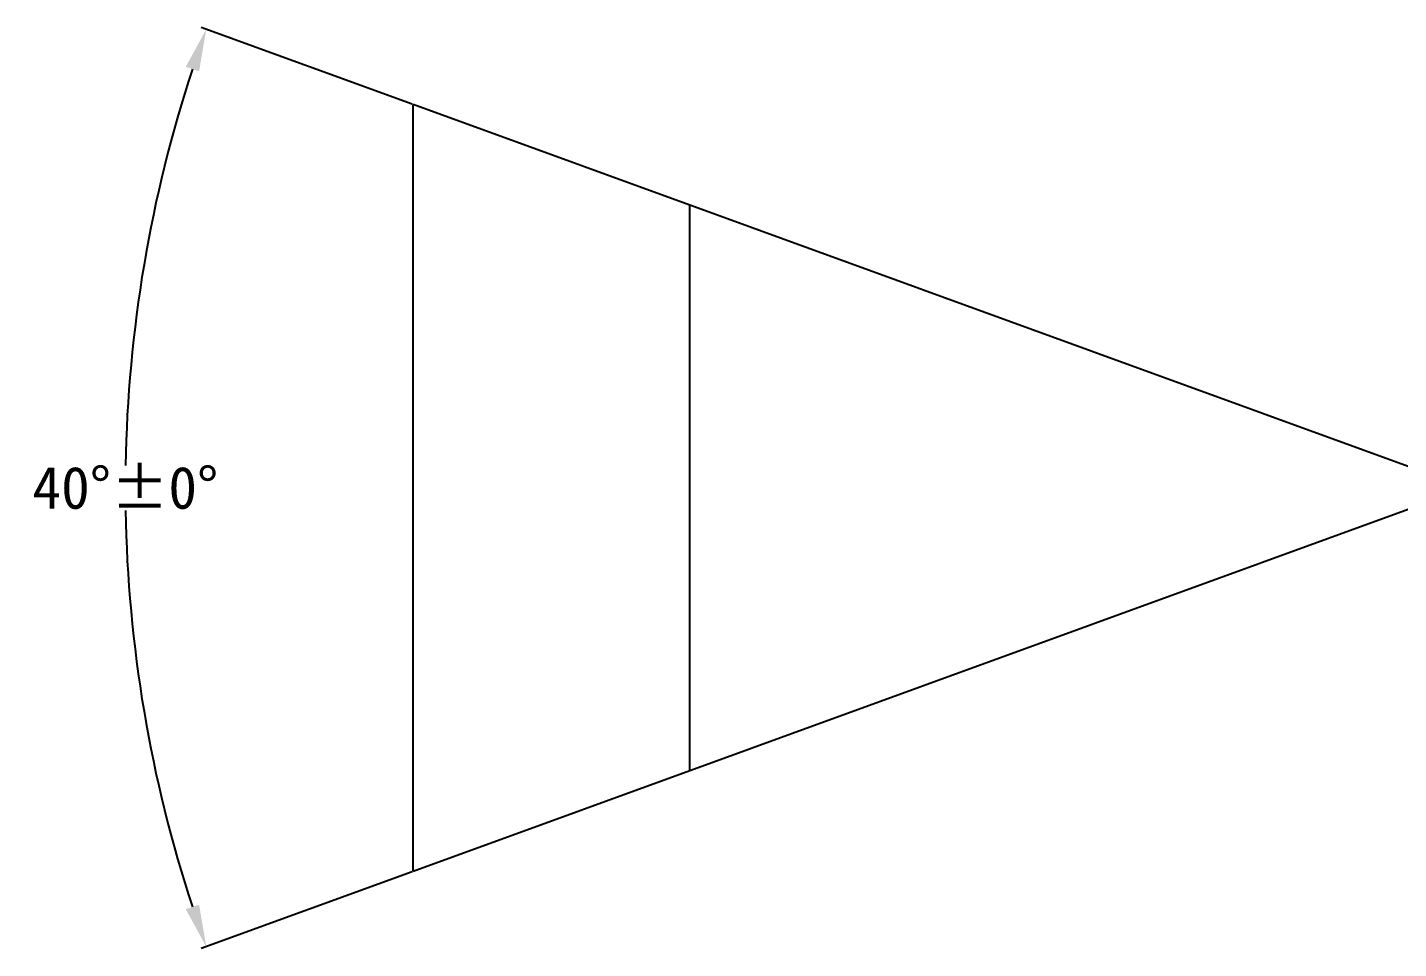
# Model space of a CAD drawing. Header units: millimetres. Extents: x 0 to 5940, y 0 to 4200.
# Drawn here: x 1711 to 2362, y 2943 to 3380 of the extents above; entities that cross this region are included whole.
import ezdxf

# ---------------------------------------------------------------- set-up
doc = ezdxf.new("R2010")
doc.units = ezdxf.units.MM
doc.header["$LTSCALE"] = 32.67
doc.header["$PDMODE"] = 3
doc.header["$PDSIZE"] = 8
doc.layers.get('0').update_dxf_attribs({"linetype": 'CONTINUOUS'})
doc.layers.get('Defpoints').update_dxf_attribs({"linetype": 'CONTINUOUS'})
doc.layers.add('00_COMPONENTS', color=7, linetype='CONTINUOUS')
doc.styles.get("Standard").update_dxf_attribs({"font": 'simfang.ttf'})
doc.dimstyles.get("Standard").update_dxf_attribs({"dimtxt": 3, "dimasz": 3, "dimexe": 2.5, "dimexo": 0.5, "dimtad": 1, "dimdsep": 46, "dimtxsty": 'Standard', "dimblk": '_FILLED', "dimblk1": '_FILLED', "dimblk2": '_FILLED', "dimcen": 0.09, "dimclrt": 3, "dimazin": 2, "dimtol": 1, "dimtp": 0.01, "dimtm": 0.01, "dimtfac": 1, "dimtofl": 0, "dimtmove": 0, "dimatfit": 3, "dimldrblk": '_FILLED', "dimfxl": 1, "dimtolj": 1, "dimarcsym": 0})

# ---------------------------------------------------------------- blocks, each defined once
blk = doc.blocks.new('_FILLED')
at = {"color": 0, "linetype": 'ByBlock'}
blk.add_solid([(0, 0), (-1, 0.167), (-1, -0.167)], dxfattribs=at)
blk = doc.blocks.new('*D3')
at = {"color": 4, "lineweight": -2, "transparency": 16777216}
for p, q in [((1893.61, 3343.99), (1793.64, 3380.38)), ((1893.61, 2979.68), (1793.64, 2943.29))]:
    blk.add_line(p, q, dxfattribs=at)
for start, end in [(161.80048, 179.04349), (180.95651, 198.19952)]:
    blk.add_arc((2394.08, 3161.83), 636.48, start, end, dxfattribs=at)
at = {"layer": 'Defpoints', "color": 0, "transparency": 16777216}
for p in [(1894.08, 3343.82), (1761.91, 3235.72), (2389.45, 3163.52), (2388.98, 3159.98), (1894.08, 2979.85)]:
    blk.add_point(p, dxfattribs=at)
at = {"color": 4, "lineweight": -2, "transparency": 16777216, "xscale": 20, "yscale": 20, "zscale": 20}
for p, rotation in [((1795.99, 3379.52), 70.90023796242053), ((1795.99, 2944.15), 289.0997620383146)]:
    blk.add_blockref('_FILLED', p, dxfattribs=dict(at, rotation=rotation))
at = {"color": 3, "transparency": 16777216, "insert": (1757.61, 3161.83), "char_height": 20, "attachment_point": 5}
blk.add_mtext('\\A1;40°±0°', dxfattribs=at)

msp = doc.modelspace()

# ---------------------------------------------------------------- linework, layer by layer
at = {"layer": '00_COMPONENTS', "color": 7}
for p, q in [((1894.08379, 2979.84885), (1894.08379, 3343.81908)), ((2389.44953, 3163.5207), (1894.08379, 3343.81908)), ((2025.4451, 3027.66046), (2025.4451, 3296.00747)), ((2388.9814, 3159.97685), (1894.08379, 2979.84885))]:
    msp.add_line(p, q, dxfattribs=at)

# ---------------------------------------------------------------- dimensions: what is measured, and where the dimension line sits
dim = msp.add_angular_dim_2l(base=(1761.90974, 3235.72451), line1=((2388.9814, 3159.97685), (1894.08379, 2979.84885)), line2=((2389.44953, 3163.5207), (1894.08379, 3343.81908)), dimstyle='Standard', override={"dimtxt": 20, "dimasz": 20, "dimtad": 0, "dimtih": 1, "dimtoh": 1, "dimdec": 4, "dimzin": 0, "dimcen": 5.346, "dimclrd": 4, "dimclre": 4, "dimadec": 0, "dimazin": 0, "dimtdec": 4, "dimtzin": 0})
dim.commit()
dim.dimension.update_dxf_attribs({"geometry": '*D3', "text_midpoint": (1757.60611, 3161.83396)})

doc.saveas('drawing.dxf')
